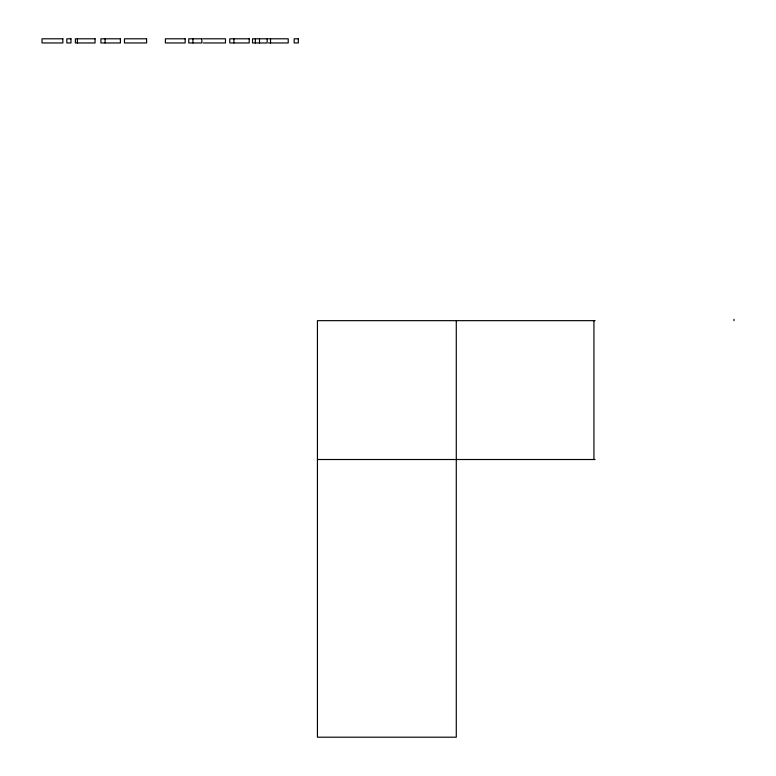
<?xml version="1.0" encoding="UTF-8"?>
<svg xmlns="http://www.w3.org/2000/svg" width="776" height="776" viewBox="0 0 776 776"><rect width="100%" height="100%" fill="white"/><g stroke="black" fill="none" stroke-linecap="round" stroke-linejoin="round"><path stroke-width="1.16" d="M203.351 38.8L225.476 38.8L225.476 42.961L203.351 42.961M268.515 38.8L288.226 38.8L288.226 42.961L268.515 42.961M595.124 320.663L317.433 320.663L317.433 737.2L456.278 737.2L456.278 320.663M317.433 459.508L595.124 459.508M733.97 319.275L733.97 320.663M593.941 320.663L593.941 459.508M270.533 38.8L270.533 42.961M259.494 38.8L259.494 42.961M255.333 38.8L255.333 42.961M233.916 38.8L233.916 42.961M192.914 38.8L192.914 42.961M105.09 38.8L105.09 42.961M77.387 38.8L77.387 42.961M62.866 38.8L42.03 38.8L42.03 42.961L62.866 42.961L62.866 38.8M70.975 38.8L66.814 38.8L66.814 42.961L70.975 42.961L70.975 38.8M95.07 38.8L75.369 38.8L75.369 42.961L95.07 42.961L95.07 38.8M120.387 38.8L100.919 38.8L100.919 42.961L120.387 42.961L120.387 38.8M146.606 38.8L124.48 38.8L124.48 42.961L146.606 42.961L146.606 38.8M185.154 38.8L165.404 38.8L165.404 42.961L185.154 42.961L185.154 38.8M201.867 38.8L188.743 38.8L188.743 42.961L201.867 42.961L201.867 38.8M249.212 38.8L229.754 38.8L229.754 42.961L249.212 42.961L249.212 38.8M267.167 38.8L252.51 38.8L252.51 42.961L267.167 42.961L267.167 38.8M298.333 38.8L294.162 38.8L294.162 42.961L298.333 42.961L298.333 38.8"/></g></svg>
